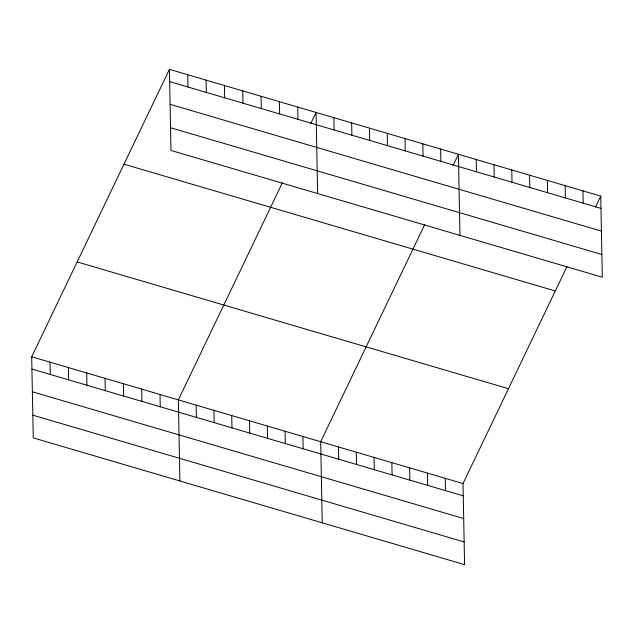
<?xml version="1.0" encoding="UTF-8"?>
<svg xmlns="http://www.w3.org/2000/svg" width="634" height="634" viewBox="0 0 634 634"><rect width="100%" height="100%" fill="white"/><g stroke="black" fill="none" stroke-linecap="round" stroke-linejoin="round"><path stroke-width="0.95" d="M567.065 266.407L463.026 483.552L464.579 564.648L33.253 437.888L31.7 356.791L169.421 69.352L600.747 196.112L602.3 277.209L170.974 150.448L169.421 69.352M282.392 182.75L178.352 399.896L179.905 480.984M310.795 123.464L316.073 112.456L317.626 193.544M424.725 224.579L320.685 441.724L322.246 522.812M453.128 165.292L458.406 154.284L459.967 235.373M595.469 207.128L600.747 196.112M169.658 81.635L600.977 208.396M170.094 104.341L601.412 231.101M170.538 127.735L601.864 254.496M123.971 164.206L555.297 290.966M77.15 261.937L508.468 388.697M31.7 356.791L463.026 483.552M31.938 369.075L463.256 495.836M32.374 391.78L463.692 518.541M32.817 415.175L464.143 541.935M582.947 190.889L583.185 203.165M565.156 185.659L565.393 197.935M547.364 180.428L547.602 192.712M529.572 175.198L529.81 187.482M511.781 169.967L512.018 182.251M493.989 164.745L494.227 177.021M476.197 159.514L476.435 171.79M440.614 149.053L440.852 161.337M445.234 478.329L445.464 490.605M422.823 143.823L423.06 156.107M427.443 473.099L427.673 485.375M405.031 138.6L405.269 150.876M409.643 467.868L409.881 480.152M387.239 133.37L387.477 145.646M391.852 462.638L392.089 474.921M369.448 128.139L369.685 140.423M374.06 457.407L374.298 469.691M351.656 122.909L351.886 135.193M356.268 452.185L356.506 464.46M333.864 117.678L334.094 129.962M338.477 446.954L338.714 459.23M297.742 107.067L297.972 119.343M302.893 436.493L303.131 448.777M279.404 101.678L279.642 113.962M285.102 431.263L285.34 443.546M261.073 96.289L261.311 108.572M267.31 426.04L267.548 438.316M249.519 420.81L249.756 433.085M242.743 90.9L242.981 103.183M231.727 415.579L231.965 427.863M224.412 85.519L224.65 97.794M213.935 410.349L214.173 422.632M206.082 80.13L206.319 92.405M196.144 405.118L196.382 417.402M187.751 74.741L187.989 87.024M160.022 394.507L160.251 406.782M141.691 389.118L141.921 401.401M123.353 383.728L123.59 396.012M105.022 378.339L105.26 390.623M86.692 372.958L86.929 385.234M68.361 367.569L68.599 379.853M50.031 362.18L50.268 374.464"/></g></svg>
